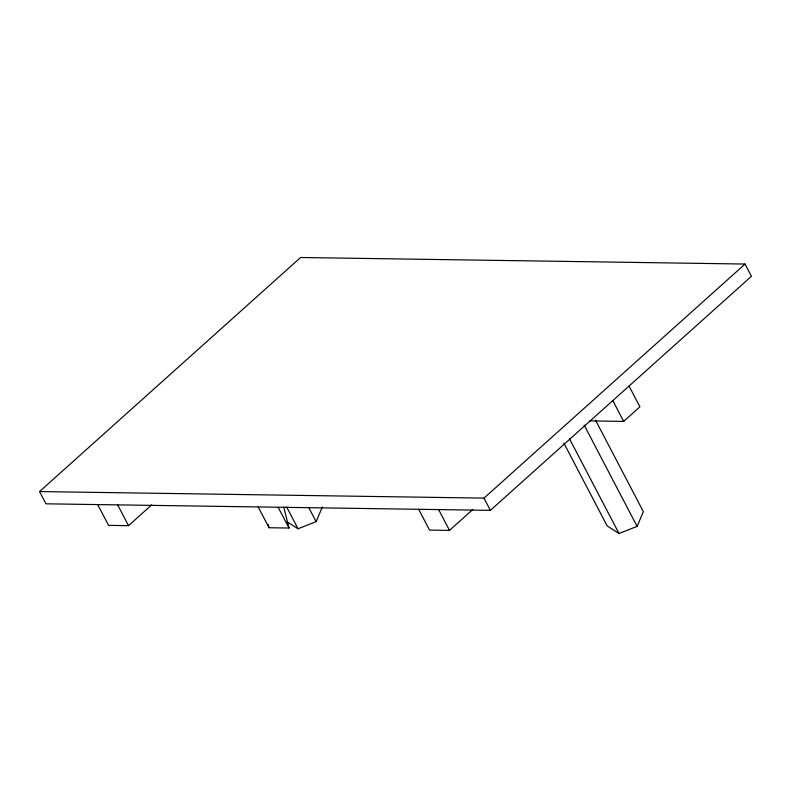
<?xml version="1.0" encoding="UTF-8"?>
<svg xmlns="http://www.w3.org/2000/svg" width="791" height="791" viewBox="0 0 791 791"><rect width="100%" height="100%" fill="white"/><g stroke="black" fill="none" stroke-linecap="round" stroke-linejoin="round"><path stroke-width="1.19" d="M287.173 521.833L298.029 528.774L316.123 521.645L322.372 506.942M563.924 443.197L607.172 525.926L619.017 533.5L637.111 526.371L643.36 511.668L595.554 420.229M39.55 491.567L300.61 257.5L745.053 264.046L751.45 276.286L490.39 510.353L45.947 503.818L39.55 491.567L483.993 498.112L745.053 264.046M97.698 504.579L108.575 525.372L128.528 525.669L151.743 504.846M418.686 509.305L429.553 530.099L449.515 530.395L472.731 509.572M589.74 420.891L623.674 421.395L639.909 406.841L629.033 386.048M258.192 506.942L269.059 527.735L289.022 528.032L283.751 507.031M612.807 400.602L623.674 421.395M584.183 425.133L637.111 526.371M569.5 438.797L619.017 533.5M483.993 498.112L490.39 510.353M438.639 509.592L449.515 530.395M308.727 507.496L316.123 521.645M286.649 507.001L298.029 528.774M278.145 507.239L289.022 528.032M117.661 504.876L128.528 525.669M268.248 524.463L269.059 527.735"/></g></svg>
